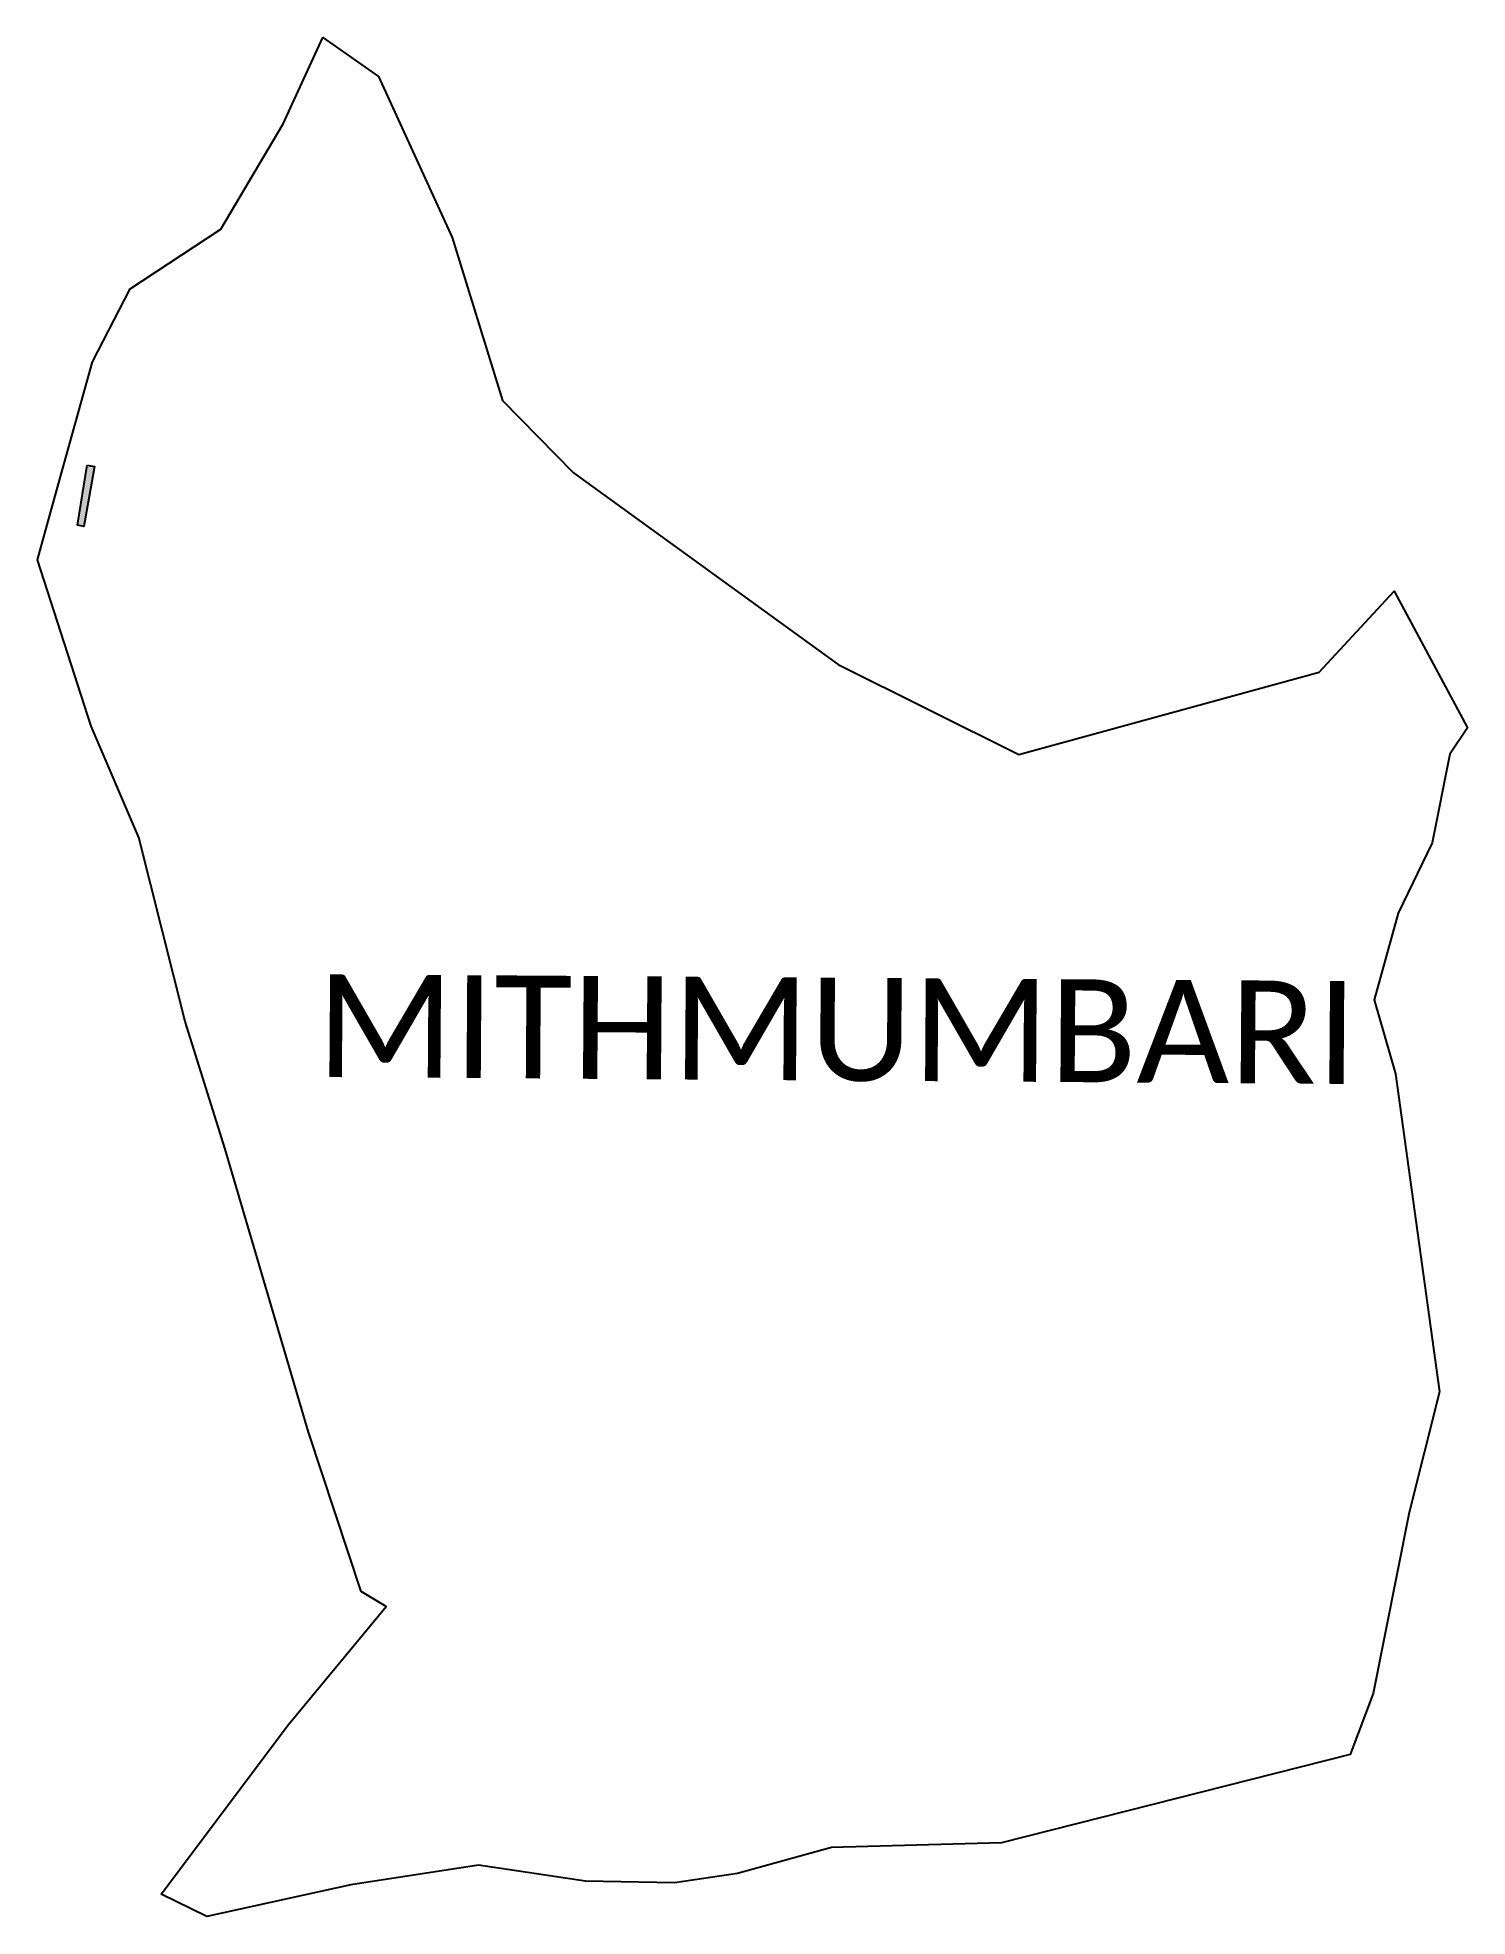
# Model space of a CAD drawing. Header units: metres. Extents: x 327657 to 329326, y 1807570 to 1809764.
import ezdxf

# ---------------------------------------------------------------- set-up
doc = ezdxf.new("R2010")
doc.units = ezdxf.units.M
doc.header["$MEASUREMENT"] = 0
for name, color, linetype in [('BREAKWATER', 6, 'Continuous'), ('village', 3, 'Continuous'), ('VILLAGE NAME', 250, 'Continuous')]:
    doc.layers.add(name, color=color, linetype=linetype)
doc.styles.get("Standard").update_dxf_attribs({"font": 'arial.ttf'})

msp = doc.modelspace()

# ---------------------------------------------------------------- hatches: boundary and pattern name
at = {"layer": 'BREAKWATER'}
h = msp.add_hatch(dxfattribs=at)
h.set_pattern_fill('ESCHER', color=256, scale=2)
h.paths.add_polyline_path([(327723.1, 1809263), (327714.7, 1809264.4), (327703.4, 1809194.5), (327710.8, 1809192.8)])

# ---------------------------------------------------------------- linework, layer by layer
at = {"layer": 'BREAKWATER', "flags": 128}
msp.add_lwpolyline([(327714.7, 1809264.4), (327723.1, 1809263), (327710.8, 1809192.8), (327703.4, 1809194.5)], close=True, dxfattribs=at)
at = {"layer": 'village', "color": 3, "true_color": 0x00ff00}
msp.add_polyline3d([(329325.6, 1808957.7, 0), (329305.1, 1808927, 0), (329284.5, 1808823.5, 0), (329244.7, 1808741.5, 0), (329216.7, 1808640.1, 0), (329241.6, 1808553.8, 0), (329292.9, 1808182.3, 0), (329257.7, 1808041.6, 0), (329215.4, 1807830.2, 0), (329188.9, 1807758.9, 0), (328781.6, 1807655.6, 0), (328583.3, 1807650.1, 0), (328473.8, 1807619.9, 0), (328400, 1807609.1, 0), (328296.1, 1807610.7, 0), (328171.4, 1807629.4, 0), (328022.3, 1807606.5, 0), (327854.5, 1807569.7, 0), (327801, 1807595.6, 0), (327949.5, 1807793.8, 0), (328063.5, 1807931.6, 0), (328034.6, 1807949.2, 0), (327972.8, 1808135.3, 0), (327875.9, 1808465.8, 0), (327829.2, 1808614.9, 0), (327775, 1808829.8, 0), (327719.2, 1808959.7, 0), (327656.8, 1809153.9, 0), (327679.4, 1809235.6, 0), (327720.9, 1809385.1, 0), (327764.7, 1809470.3, 0), (327870.5, 1809540.1, 0), (327943.3, 1809663.3, 0), (327989.6, 1809763.8, 0), (328054.7, 1809718.3, 0), (328140.7, 1809530.5, 0), (328199.2, 1809339.9, 0), (328282.3, 1809255.5, 0), (328591.1, 1809031.7, 0), (328801.9, 1808926.6, 0), (329152.7, 1809022.9, 0), (329240.1, 1809117.3, 0)], close=True, dxfattribs=at)

# ---------------------------------------------------------------- texts
at = {"layer": 'VILLAGE NAME', "insert": (327982.9, 1808670.1), "char_height": 120.11, "attachment_point": 1, "rotation": 359.6139}
msp.add_mtext_dynamic_manual_height_columns('{\\fCalibri|b0|i0|c0|p34;MITHMUMBARI}', width=1185.224, gutter_width=600.6, heights=[0], dxfattribs=at)

doc.saveas('drawing.dxf')
